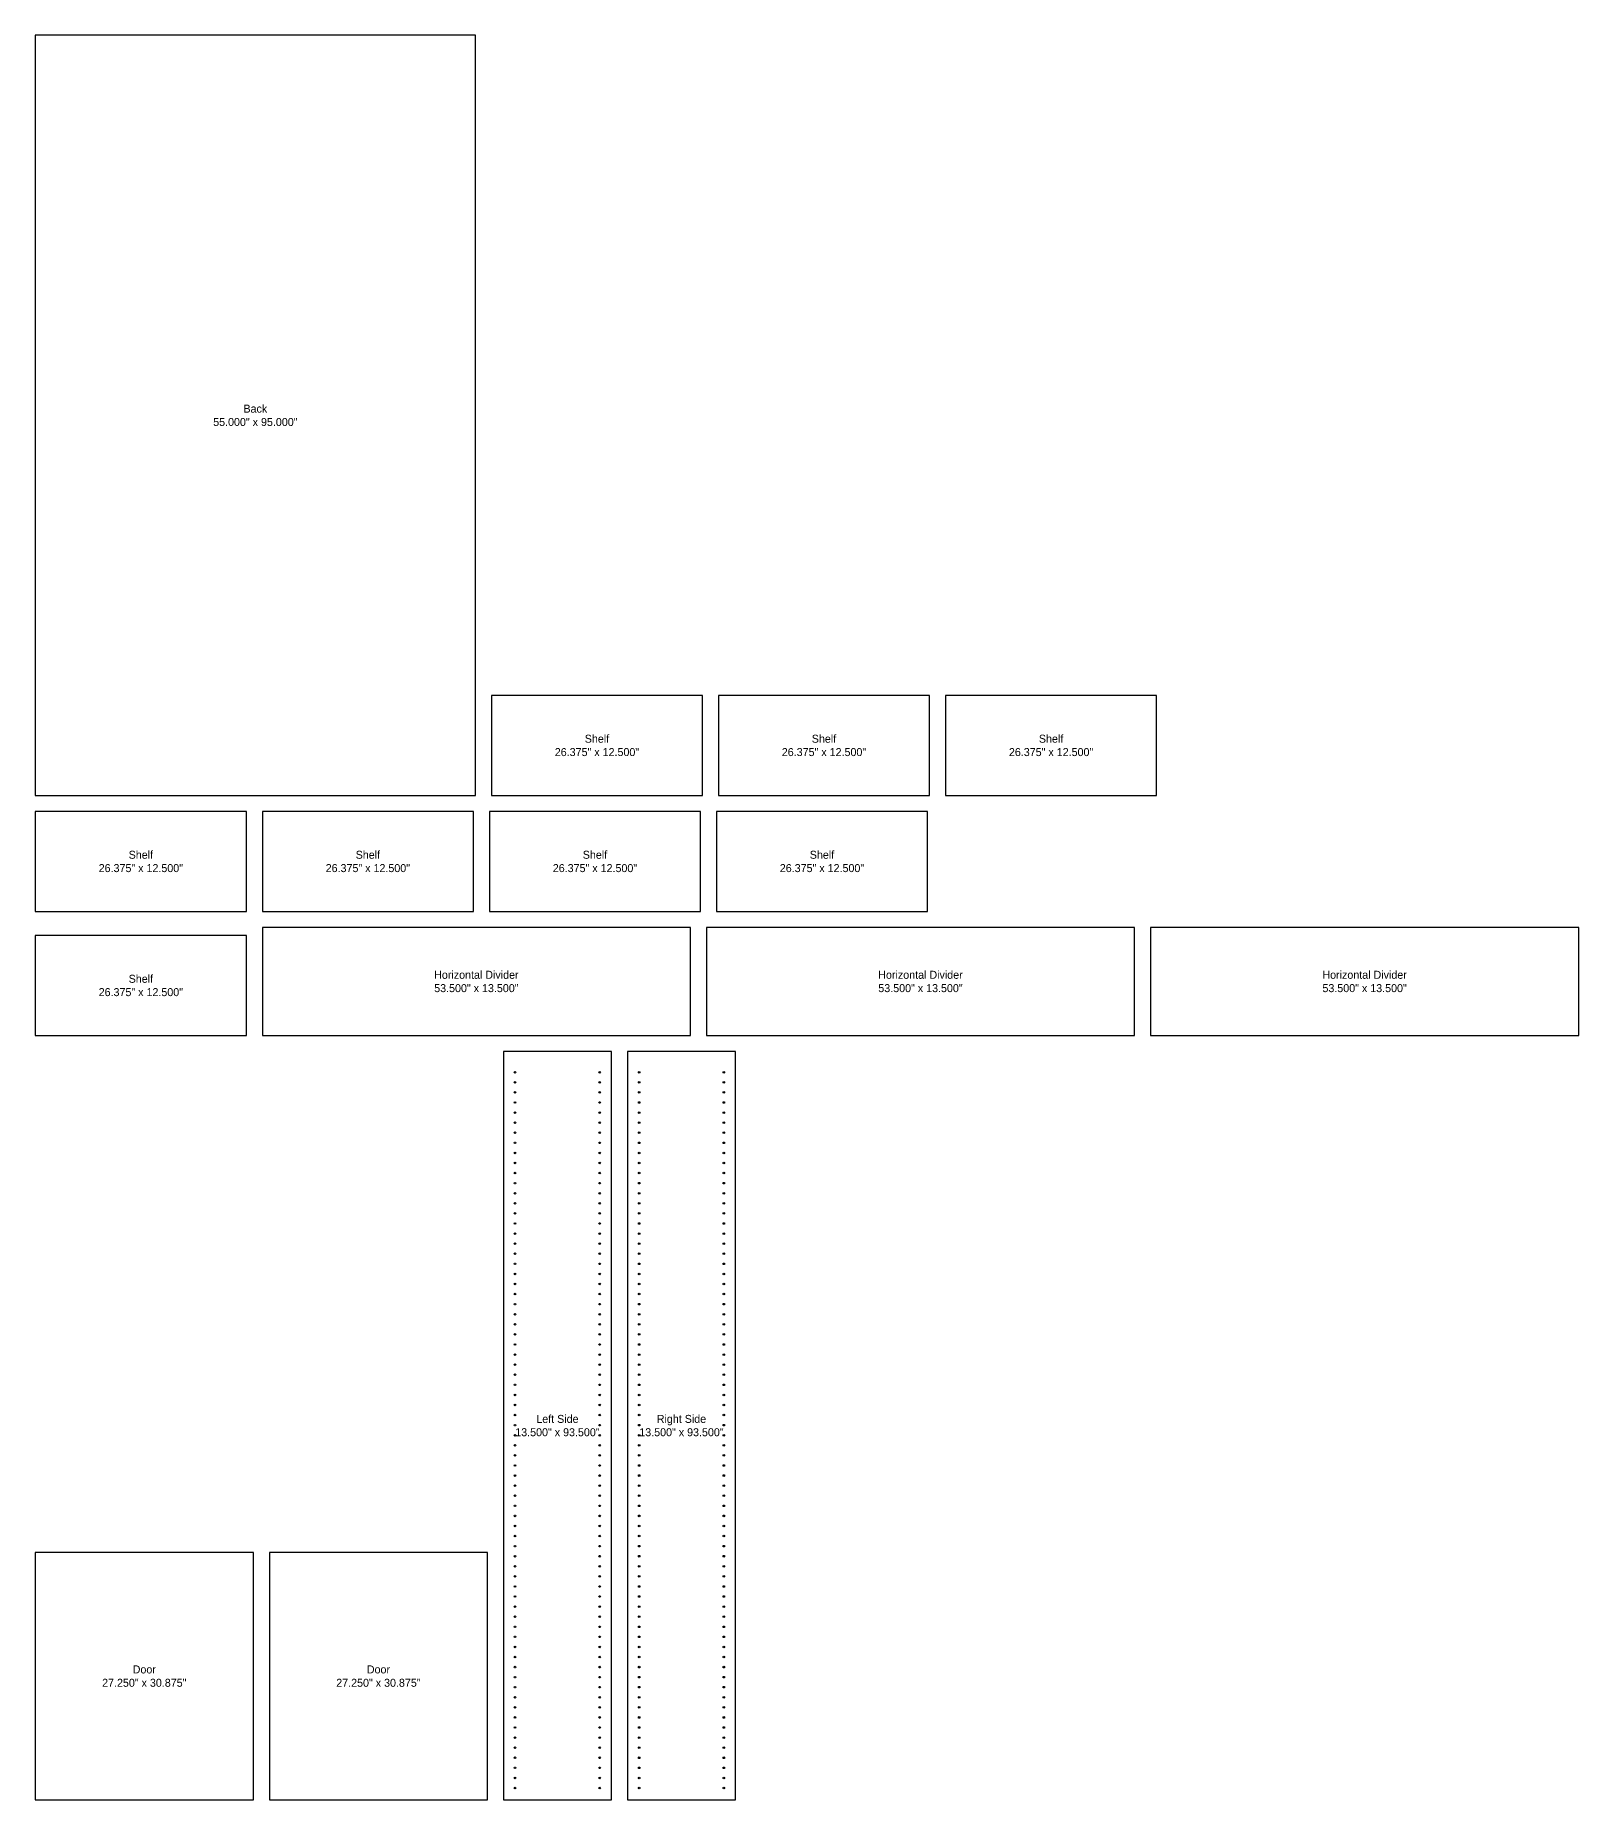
# Model space of a CAD drawing. Header units: metres. Extents: x 0 to 193, y -376 to 0.
# Drawn here: x 0 to 192.9, y -220.5 to 0 of the extents above; entities that cross this region are included whole.
import ezdxf

# ---------------------------------------------------------------- set-up
doc = ezdxf.new("R2010")
doc.units = ezdxf.units.M
for name, color, linetype in [('HOLES', 3, 'Continuous'), ('LABELS', 5, 'Continuous'), ('OUTLINE', 7, 'Continuous')]:
    doc.layers.add(name, color=color, linetype=linetype)

msp = doc.modelspace()

# ---------------------------------------------------------------- linework, layer by layer
at = {"layer": 'HOLES'}
for centre in [(59.96, -129.59), (70.54, -129.59), (75.46, -129.59), (86.04, -129.59), (59.96, -130.85), (59.96, -132.11), (70.54, -130.85), (70.54, -132.11), (75.46, -130.85), (75.46, -132.11), (86.04, -130.85), (86.04, -132.11), (59.96, -133.37), (70.54, -133.37), (75.46, -133.37), (86.04, -133.37), (59.96, -134.63), (59.96, -135.89), (70.54, -134.63), (70.54, -135.89), (75.46, -134.63), (75.46, -135.89), (86.04, -134.63), (86.04, -135.89), (59.96, -137.15), (59.96, -138.41), (70.54, -137.15), (70.54, -138.41), (75.46, -137.15), (75.46, -138.41), (86.04, -137.15), (86.04, -138.41), (59.96, -139.67), (59.96, -140.93), (70.54, -139.67), (70.54, -140.93), (75.46, -139.67), (75.46, -140.93), (86.04, -139.67), (86.04, -140.93), (59.96, -142.19), (70.54, -142.19), (75.46, -142.19), (86.04, -142.19), (59.96, -143.45), (59.96, -144.71), (70.54, -143.45), (70.54, -144.71), (75.46, -143.45), (75.46, -144.71), (86.04, -143.45), (86.04, -144.71), (59.96, -145.97), (59.96, -147.23), (70.54, -145.97), (70.54, -147.23), (75.46, -145.97), (75.46, -147.23), (86.04, -145.97), (86.04, -147.23), (59.96, -148.49), (59.96, -149.75), (70.54, -148.49), (70.54, -149.75), (75.46, -148.49), (75.46, -149.75), (86.04, -148.49), (86.04, -149.75), (59.96, -151.01), (70.54, -151.01), (75.46, -151.01), (86.04, -151.01), (59.96, -152.27), (59.96, -153.53), (70.54, -152.27), (70.54, -153.53), (75.46, -152.27), (75.46, -153.53), (86.04, -152.27), (86.04, -153.53), (59.96, -154.79), (59.96, -156.05), (70.54, -154.79), (70.54, -156.05), (75.46, -154.79), (75.46, -156.05), (86.04, -154.79), (86.04, -156.05), (59.96, -157.31), (59.96, -158.57), (70.54, -157.31), (70.54, -158.57), (75.46, -157.31), (75.46, -158.57), (86.04, -157.31), (86.04, -158.57), (59.96, -159.83), (70.54, -159.83), (75.46, -159.83), (86.04, -159.83), (59.96, -161.09), (59.96, -162.35), (70.54, -161.09), (70.54, -162.35), (75.46, -161.09), (75.46, -162.35), (86.04, -161.09), (86.04, -162.35), (59.96, -163.61), (59.96, -164.87), (70.54, -163.61), (70.54, -164.87), (75.46, -163.61), (75.46, -164.87), (86.04, -163.61), (86.04, -164.87), (59.96, -166.13), (59.96, -167.39), (70.54, -166.13), (70.54, -167.39), (75.46, -166.13), (75.46, -167.39), (86.04, -166.13), (86.04, -167.39), (59.96, -168.65), (70.54, -168.65), (75.46, -168.65), (86.04, -168.65), (59.96, -169.91), (59.96, -171.17), (70.54, -169.91), (70.54, -171.17), (75.46, -169.91), (75.46, -171.17), (86.04, -169.91), (86.04, -171.17), (59.96, -172.43), (59.96, -173.69), (70.54, -172.43), (70.54, -173.69), (75.46, -172.43), (75.46, -173.69), (86.04, -172.43), (86.04, -173.69), (59.96, -174.95), (59.96, -176.21), (70.54, -174.95), (70.54, -176.21), (75.46, -174.95), (75.46, -176.21), (86.04, -174.95), (86.04, -176.21), (59.96, -177.47), (70.54, -177.47), (75.46, -177.47), (86.04, -177.47), (59.96, -178.73), (59.96, -179.99), (70.54, -178.73), (70.54, -179.99), (75.46, -178.73), (75.46, -179.99), (86.04, -178.73), (86.04, -179.99), (59.96, -181.25), (59.96, -182.51), (70.54, -181.25), (70.54, -182.51), (75.46, -181.25), (75.46, -182.51), (86.04, -181.25), (86.04, -182.51), (59.96, -183.77), (59.96, -185.03), (70.54, -183.77), (70.54, -185.03), (75.46, -183.77), (75.46, -185.03), (86.04, -183.77), (86.04, -185.03), (59.96, -186.29), (70.54, -186.29), (75.46, -186.29), (86.04, -186.29), (59.96, -187.55), (59.96, -188.81), (70.54, -187.55), (70.54, -188.81), (75.46, -187.55), (75.46, -188.81), (86.04, -187.55), (86.04, -188.81), (59.96, -190.07), (59.96, -191.33), (70.54, -190.07), (70.54, -191.33), (75.46, -190.07), (75.46, -191.33), (86.04, -190.07), (86.04, -191.33), (59.96, -192.59), (59.96, -193.85), (70.54, -192.59), (70.54, -193.85), (75.46, -192.59), (75.46, -193.85), (86.04, -192.59), (86.04, -193.85), (59.96, -195.11), (70.54, -195.11), (75.46, -195.11), (86.04, -195.11), (59.96, -196.37), (59.96, -197.63), (70.54, -196.37), (70.54, -197.63), (75.46, -196.37), (75.46, -197.63), (86.04, -196.37), (86.04, -197.63), (59.96, -198.89), (59.96, -200.15), (70.54, -198.89), (70.54, -200.15), (75.46, -198.89), (75.46, -200.15), (86.04, -198.89), (86.04, -200.15), (59.96, -201.41), (59.96, -202.67), (70.54, -201.41), (70.54, -202.67), (75.46, -201.41), (75.46, -202.67), (86.04, -201.41), (86.04, -202.67), (59.96, -203.93), (70.54, -203.93), (75.46, -203.93), (86.04, -203.93), (59.96, -205.19), (59.96, -206.44), (70.54, -205.19), (70.54, -206.44), (75.46, -205.19), (75.46, -206.44), (86.04, -205.19), (86.04, -206.44), (59.96, -207.7), (59.96, -208.96), (70.54, -207.7), (70.54, -208.96), (75.46, -207.7), (75.46, -208.96), (86.04, -207.7), (86.04, -208.96), (59.96, -210.22), (59.96, -211.48), (70.54, -210.22), (70.54, -211.48), (75.46, -210.22), (75.46, -211.48), (86.04, -210.22), (86.04, -211.48), (59.96, -212.74), (70.54, -212.74), (75.46, -212.74), (86.04, -212.74), (59.96, -214), (59.96, -215.26), (70.54, -214), (70.54, -215.26), (75.46, -214), (75.46, -215.26), (86.04, -214), (86.04, -215.26), (59.96, -216.52), (59.96, -217.78), (70.54, -216.52), (70.54, -217.78), (75.46, -216.52), (75.46, -217.78), (86.04, -216.52), (86.04, -217.78), (59.96, -219.04), (70.54, -219.04), (75.46, -219.04), (86.04, -219.04)]:
    msp.add_circle(centre, 0.0984, dxfattribs=at)
at = {"layer": 'OUTLINE'}
for points in [[(0, -95), (55, -95), (55, 0), (0, 0), (0, -95)], [(57, -95), (83.38, -95), (83.38, -82.5), (57, -82.5), (57, -95)], [(85.38, -95), (111.75, -95), (111.75, -82.5), (85.38, -82.5), (85.38, -95)], [(113.75, -95), (140.12, -95), (140.12, -82.5), (113.75, -82.5), (113.75, -95)], [(0, -109.5), (26.38, -109.5), (26.38, -97), (0, -97), (0, -109.5)], [(28.38, -109.5), (54.75, -109.5), (54.75, -97), (28.38, -97), (28.38, -109.5)], [(56.75, -109.5), (83.12, -109.5), (83.12, -97), (56.75, -97), (56.75, -109.5)], [(85.12, -109.5), (111.5, -109.5), (111.5, -97), (85.12, -97), (85.12, -109.5)], [(28.38, -125), (81.88, -125), (81.88, -111.5), (28.38, -111.5), (28.38, -125)], [(83.88, -125), (137.38, -125), (137.38, -111.5), (83.88, -111.5), (83.88, -125)], [(139.38, -125), (192.88, -125), (192.88, -111.5), (139.38, -111.5), (139.38, -125)], [(0, -125), (26.38, -125), (26.38, -112.5), (0, -112.5), (0, -125)], [(58.5, -220.5), (72, -220.5), (72, -127), (58.5, -127), (58.5, -220.5)], [(74, -220.5), (87.5, -220.5), (87.5, -127), (74, -127), (74, -220.5)], [(0, -220.5), (27.25, -220.5), (27.25, -189.62), (0, -189.62), (0, -220.5)], [(29.25, -220.5), (56.5, -220.5), (56.5, -189.62), (29.25, -189.62), (29.25, -220.5)]]:
    msp.add_lwpolyline(points, dxfattribs=at)

# ---------------------------------------------------------------- texts
at = {"layer": 'LABELS', "char_height": 1, "attachment_point": 5}
for s, insert in [('Back\\P55.000" x 95.000"', (27.5, -47.5)), ('Shelf\\P26.375" x 12.500"', (70.19, -88.75)), ('Shelf\\P26.375" x 12.500"', (98.56, -88.75)), ('Shelf\\P26.375" x 12.500"', (126.94, -88.75)), ('Shelf\\P26.375" x 12.500"', (13.19, -103.25)), ('Shelf\\P26.375" x 12.500"', (41.56, -103.25)), ('Shelf\\P26.375" x 12.500"', (69.94, -103.25)), ('Shelf\\P26.375" x 12.500"', (98.31, -103.25)), ('Horizontal Divider\\P53.500" x 13.500"', (55.12, -118.25)), ('Horizontal Divider\\P53.500" x 13.500"', (110.62, -118.25)), ('Horizontal Divider\\P53.500" x 13.500"', (166.12, -118.25)), ('Shelf\\P26.375" x 12.500"', (13.19, -118.75)), ('Left Side\\P13.500" x 93.500"', (65.25, -173.75)), ('Right Side\\P13.500" x 93.500"', (80.75, -173.75)), ('Door\\P27.250" x 30.875"', (13.62, -205.06)), ('Door\\P27.250" x 30.875"', (42.88, -205.06))]:
    msp.add_mtext(s, dxfattribs=dict(at, insert=insert))

doc.saveas('drawing.dxf')
